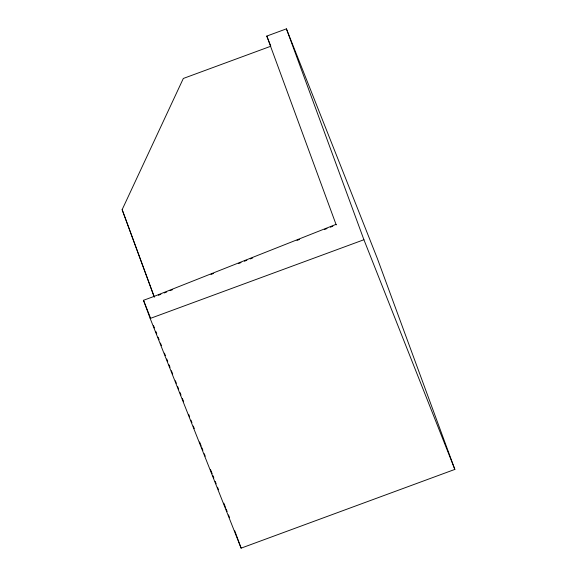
<?xml version="1.0" encoding="UTF-8"?>
<svg xmlns="http://www.w3.org/2000/svg" width="577" height="577" viewBox="0 0 577 577"><rect width="100%" height="100%" fill="white"/><g stroke="black" fill="none" stroke-linecap="round" stroke-linejoin="round"><path stroke-width="0.87" d="M154.016 296.427L336.002 224.381L336.203 224.886L266.805 36.077L286.423 28.85L377.365 258.532L454.856 469.411L241.114 548.15L150.179 318.468L143.5 300.3L154.016 296.427L154.21 296.931L122.144 209.66L183.327 78.458L270.577 46.319M158.386 295.28L160.889 294.292M164.229 292.965L166.731 291.976M170.071 290.657L172.581 289.661M210.98 274.457L213.483 273.469M238.532 263.552L241.035 262.564M244.374 261.237L246.877 260.249M250.216 258.929L252.719 257.933M296.967 240.421L299.47 239.426M324.512 229.509L327.022 228.521M330.354 227.201L332.864 226.206M150.179 318.468L363.921 239.736L454.856 469.411M266.805 36.077L270.786 46.138M122.144 209.66L154.319 297.025M143.5 300.3L150.467 317.905M153.46 325.45L154.456 327.967M155.783 331.313L156.778 333.831M158.105 337.184L159.101 339.702M160.428 343.055L161.423 345.565M164.409 353.11L165.404 355.627M166.731 358.981L167.727 361.49M169.054 364.844L170.049 367.361M171.376 370.715L172.703 374.069M175.365 380.77L176.36 383.287M177.687 386.64L178.682 389.158M180.01 392.511L181.005 395.021M182.332 398.375L183.659 401.729M188.636 414.3L189.631 416.818M190.958 420.171L191.953 422.689M193.281 426.035L194.276 428.552M199.592 441.968L201.25 446.158M201.914 447.831L202.909 450.348M204.236 453.702L205.232 456.212M210.54 469.628L212.199 473.818M212.863 475.498L213.858 478.008M215.185 481.362L216.18 483.879M217.515 487.233L218.51 489.743M223.818 503.158L225.477 507.349M226.141 509.022L227.136 511.539M228.463 514.893L229.458 517.41M286.423 28.85L363.921 239.736M234.738 530.804L241.114 548.15"/></g></svg>
